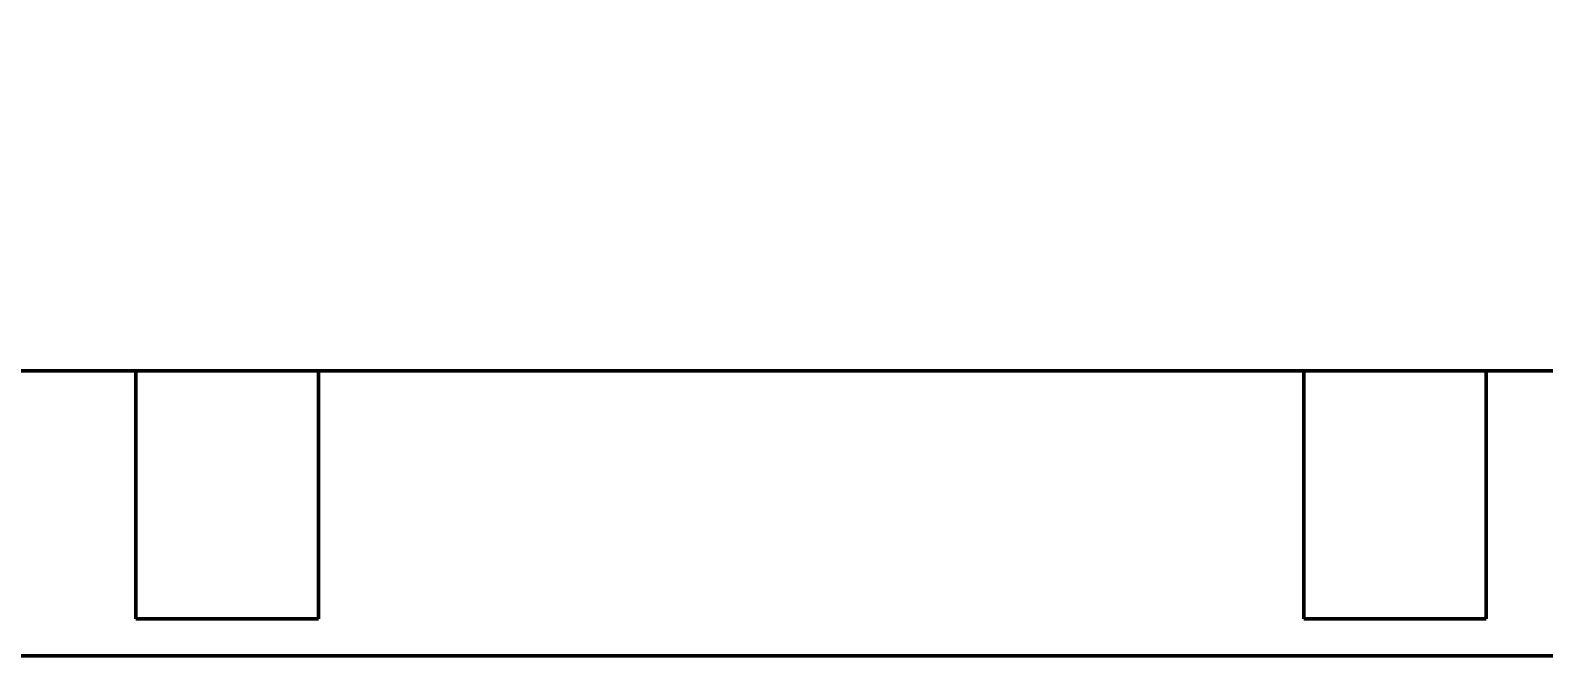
# Model space of a CAD drawing. Header units: inches. Extents: x 6 to 170, y 1 to 50.
# Drawn here: x 92.38 to 97.56, y 14.65 to 16.79 of the extents above; entities that cross this region are included whole.
import ezdxf

# ---------------------------------------------------------------- set-up
doc = ezdxf.new("R2010")
doc.units = ezdxf.units.IN
doc.header["$LTSCALE"] = 8
doc.header["$MEASUREMENT"] = 0
doc.layers.add('Visible (ANSI)', color=7, linetype='Continuous', lineweight=50)
doc.styles.get("Standard").update_dxf_attribs({"font": 'romans.shx'})
doc.dimstyles.get("Standard").update_dxf_attribs({"dimtxt": 1.5, "dimasz": 0.75, "dimexe": 0.5, "dimexo": 0.5, "dimgap": 0.09, "dimtad": 0, "dimtih": 1, "dimtoh": 1, "dimdec": 5, "dimzin": 0, "dimdsep": 46, "dimlunit": 5, "dimtxsty": 'Standard', "dimcen": 0, "dimclrd": 256, "dimclre": 256, "dimclrt": 256, "dimadec": 0, "dimazin": 0, "dimtfac": 0.75, "dimtdec": 5, "dimtofl": 0, "dimtmove": 0, "dimatfit": 3, "dimfxl": 0, "dimtolj": 1, "dimtzin": 0, "dimlwd": -1, "dimlwe": -1, "dimarcsym": 0})

# ---------------------------------------------------------------- blocks, each defined once
blk = doc.blocks.new('*D9')
for p, q in [((44.5521, 15.1523), (44.5521, 25.9211)), ((167.0521, 17.8073), (167.0521, 25.9211)), ((46.0521, 25.4211), (97.4415, 25.4211)), ((165.5521, 25.4211), (111.5665, 25.4211))]:
    blk.add_line(p, q)
for points in [[(46.0521, 25.6711), (46.0521, 25.1711), (44.5521, 25.4211)], [(165.5521, 25.6711), (165.5521, 25.1711), (167.0521, 25.4211)]]:
    blk.add_solid(points)
at = {"layer": 'Defpoints', "color": 0}
for p in [(167.0521, 25.4211), (167.0521, 17.3073), (44.5521, 14.6523)]:
    blk.add_point(p, dxfattribs=at)
at = {"insert": (104.504, 25.4211), "char_height": 1.5, "attachment_point": 5}
blk.add_mtext('\\A1;122{\\H0.750000x;\\S1/2;} [3111]', dxfattribs=at)

msp = doc.modelspace()

# ---------------------------------------------------------------- linework, layer by layer
at = {"layer": 'Visible (ANSI)'}
for p, q in [((91.552053, 15.628259), (106.927053, 15.628259)), ((92.739553, 15.628259), (92.739553, 14.778259)), ((93.364553, 15.628259), (93.364553, 14.778259)), ((96.739553, 15.628259), (96.739553, 14.778259)), ((97.364553, 15.628259), (97.364553, 14.778259)), ((93.364553, 14.778259), (92.739553, 14.778259)), ((97.364553, 14.778259), (96.739553, 14.778259)), ((106.927053, 14.652259), (91.552053, 14.652259))]:
    msp.add_line(p, q, dxfattribs=at)

# ---------------------------------------------------------------- dimensions: what is measured, and where the dimension line sits
at = {"color": 7}
dim = msp.add_linear_dim(base=(167.052053, 25.421078), p1=(44.552063, 14.652259), p2=(167.052053, 17.307259), dimstyle='Standard', override={"dimasz": 1.5, "dimgap": 0.25, "dimtix": 1}, dxfattribs=at)
dim.commit()
dim.dimension.update_dxf_attribs({"geometry": '*D9', "text_midpoint": (104.504032, 25.421078), "dimtype": 160})

doc.saveas('drawing.dxf')
